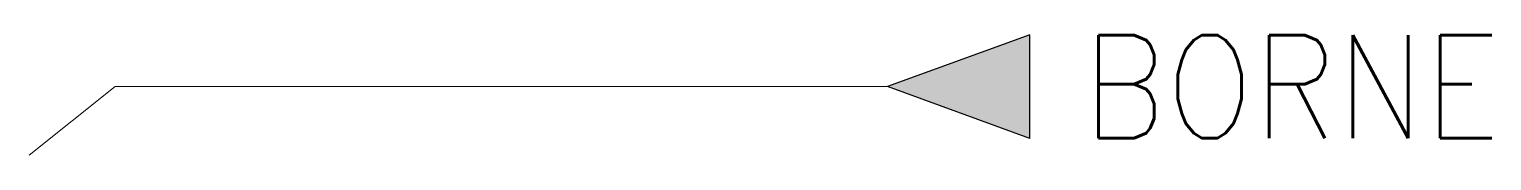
# Model space of a CAD drawing. Extents: x 98.2 to 123.7, y 227.3 to 229.4.
import ezdxf
from ezdxf.enums import TextEntityAlignment as Align

# ---------------------------------------------------------------- set-up
doc = ezdxf.new("R2010")
doc.units = 0
doc.header["$MEASUREMENT"] = 0
doc.layers.get('0').update_dxf_attribs({"linetype": 'CONTINUOUS'})
doc.styles.add('ROMANS', font='romans')

# ---------------------------------------------------------------- blocks, each defined once
blk = doc.blocks.new('24')
at = {"color": 7}
blk.add_line((0.906, 0), (-0.906, 0), dxfattribs=at)
for p in [(-0.906, 0), (0.906, 0)]:
    blk.add_line(p, (0, -2.484))
blk.add_solid([(0, -2.484), (0.906, 0), (-0.906, 0)])

msp = doc.modelspace()

# ---------------------------------------------------------------- linework, layer by layer
at = {"lineweight": 9}
msp.add_lwpolyline([(98.181, 227.343), (99.681, 228.543), (113.181, 228.543)], dxfattribs=at)

# ---------------------------------------------------------------- block references
at = {"rotation": 270}
msp.add_blockref('24', (115.665, 228.543), dxfattribs=at)

# ---------------------------------------------------------------- texts
at = {"color": 7, "lineweight": -3, "style": 'ROMANS', "width": 0.9}
msp.add_attdef('BORNE', text='', height=1.8, dxfattribs=at).set_placement((116.588, 228.542), align=Align.MIDDLE_LEFT)

doc.saveas('drawing.dxf')
